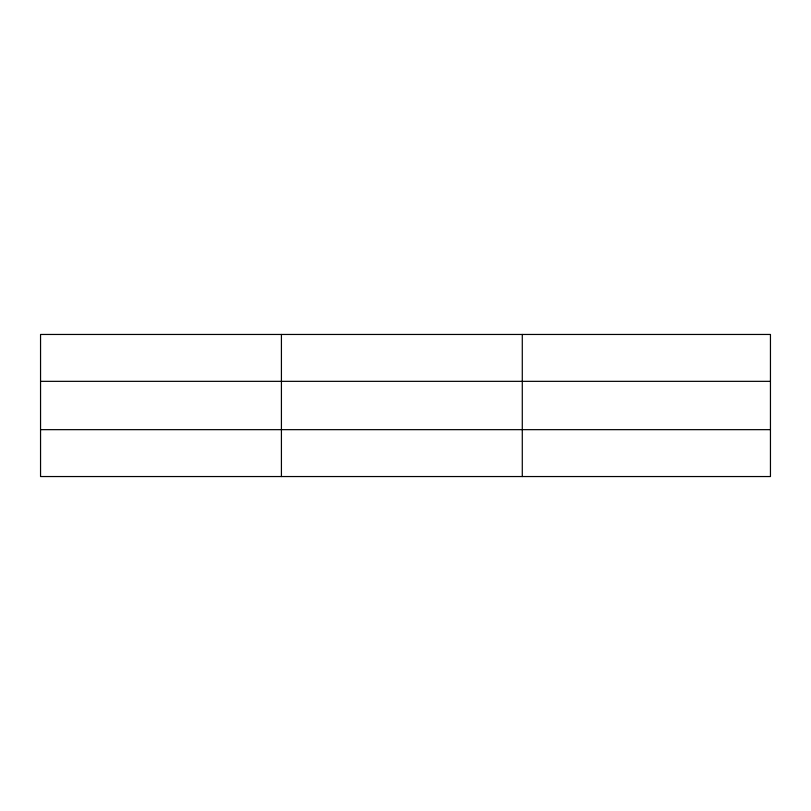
<?xml version="1.0" encoding="UTF-8"?>
<svg xmlns="http://www.w3.org/2000/svg" width="811" height="811" viewBox="0 0 811 811"><rect width="100%" height="100%" fill="white"/><g stroke="black" fill="none" stroke-linecap="round" stroke-linejoin="round"><path stroke-width="1.22" d="M281.417 476.544L281.417 334.456M522.284 476.544L522.284 334.456M770.45 429.658L770.45 476.544L40.55 476.544L40.55 334.456L770.45 334.456L770.45 429.658L40.55 429.658M40.55 381.342L770.45 381.342"/></g></svg>
